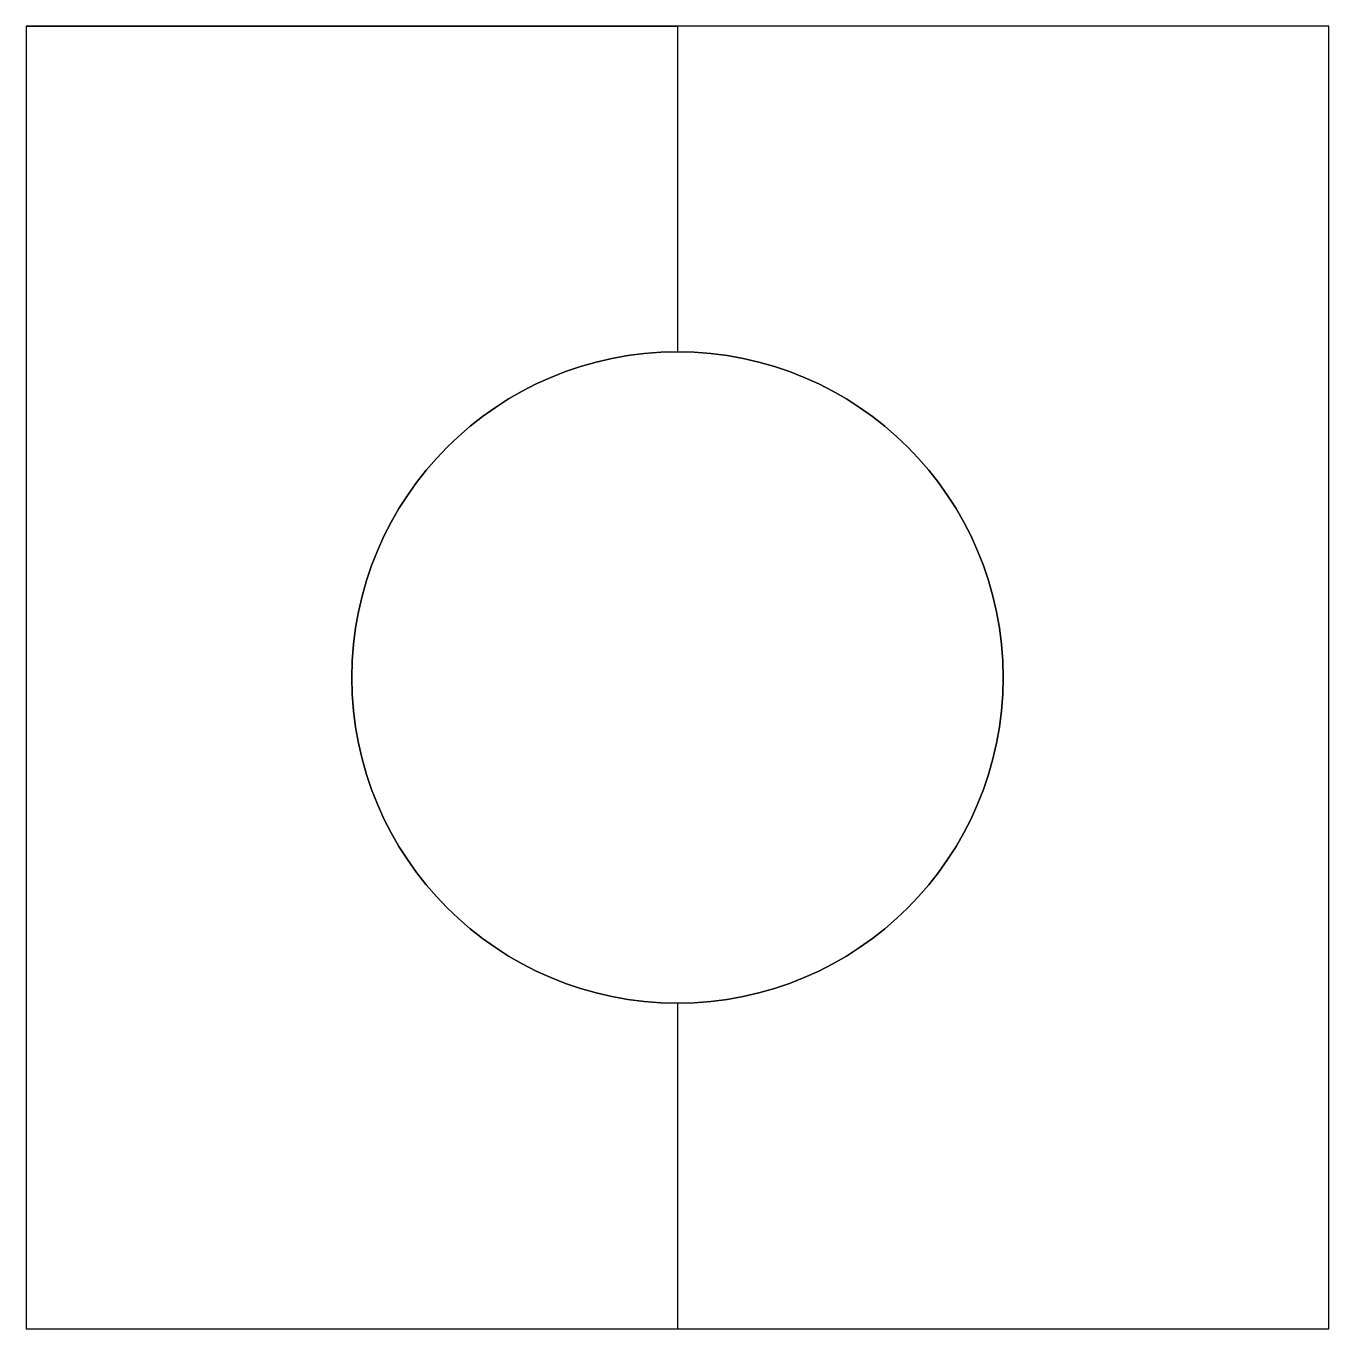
# Model space of a CAD drawing. Extents: x 0 to 10, y 0 to 10.
import ezdxf

# ---------------------------------------------------------------- set-up
doc = ezdxf.new("R2010")
doc.units = 0
doc.layers.get('0').update_dxf_attribs({"linetype": 'CONTINUOUS'})

# ---------------------------------------------------------------- blocks, each defined once
blk = doc.blocks.new('*U13')
at = {"color": 7}
for p, q in [((0, 10, 10), (5, 10, 10)), ((0, 10), (0, 10, 10)), ((0, 10, 10), (0, 0, 10)), ((0, 10), (0, 0)), ((10, 10), (0, 10)), ((5, 10, 5), (5, 10, 10)), ((5, 10, 10), (5, 7.5, 10)), ((10, 10, 5), (5, 10, 5)), ((5, 10, 5), (5, 7.5, 5)), ((10, 10), (10, 10, 5)), ((10, 0), (10, 10)), ((10, 0, 5), (10, 10, 5)), ((5, 7.5, 5), (5, 7.5, 10)), ((5, 7.5, 5), (5, 7.5, 10)), ((5, 7.5), (5, 7.5, 5)), ((4.043292, 7.309699), (4.043292, 7.309699, 10)), ((5.956709, 7.309699), (5.956709, 7.309699, 5)), ((3.232234, 6.767767), (3.232234, 6.767767, 10)), ((6.767767, 6.767767), (6.767767, 6.767767, 5)), ((2.690301, 5.956709), (2.690301, 5.956709, 10)), ((7.309699, 5.956709), (7.309699, 5.956709, 5)), ((2.5, 5), (2.5, 5, 10)), ((7.5, 5), (7.5, 5, 5)), ((2.690301, 4.043292), (2.690301, 4.043292, 10)), ((7.309699, 4.043291), (7.309699, 4.043291, 5)), ((3.232233, 3.232233), (3.232233, 3.232233, 10)), ((6.767766, 3.232233), (6.767766, 3.232233, 5)), ((4.043291, 2.690301), (4.043291, 2.690301, 10)), ((5.956708, 2.690301), (5.956708, 2.690301, 5)), ((5, 2.5, 10), (5, 0, 10)), ((5, 2.5, 5), (5, 2.5, 10)), ((5, 2.5, 5), (5, 0, 5)), ((5, 2.5, 5), (5, 2.5, 10)), ((5, 2.5), (5, 2.5, 5)), ((0, 0), (0, 0, 10)), ((0, 0, 10), (5, 0, 10)), ((0, 0), (10, 0)), ((5, 0, 10), (5, 0, 5)), ((5, 0, 5), (10, 0, 5)), ((10, 0, 5), (10, 0))]:
    blk.add_line(p, q, dxfattribs=at)
blk.add_circle((5, 5), 2.5, dxfattribs=at)
for centre, start, end in [((5, 5, 10), 90, 180), ((5, 5, 5), 270, 90), ((5, 5, 10), 180, 270)]:
    blk.add_arc(centre, 2.5, start, end, dxfattribs=at)

msp = doc.modelspace()

# ---------------------------------------------------------------- block references
msp.add_blockref('*U13', (0, 0))

doc.saveas('drawing.dxf')
